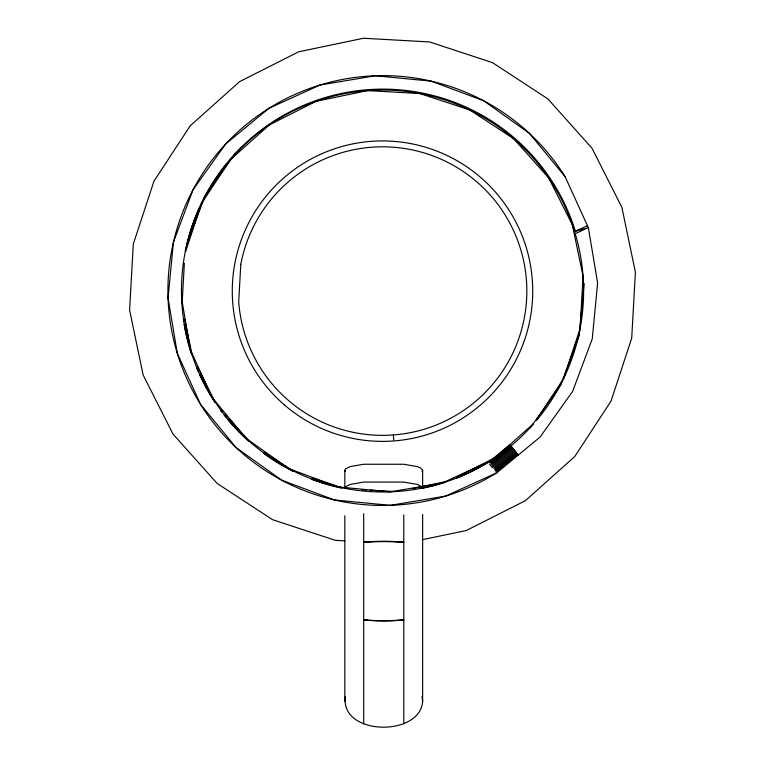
<?xml version="1.0" encoding="UTF-8"?>
<svg xmlns="http://www.w3.org/2000/svg" width="765" height="765" viewBox="0 0 765 765"><rect width="100%" height="100%" fill="white"/><g stroke="black" fill="none" stroke-linecap="round" stroke-linejoin="round"><path stroke-width="1.15" d="M182.089 303.829L184.355 263.323M584.164 283.519L579.124 335.864L560.707 385.12L530.174 427.941M422.643 514.529L422.643 701.409C420.167 737.259 339.823 735.748 345.417 696.58M185.637 251.522L199.799 208.453M186.555 245.249L204.972 195.983L235.505 153.172M344.824 488.127L344.824 470.351L345.417 469.041L350.007 466.64L363.691 464.25L403.786 464.25L417.47 466.64L420.31 467.788L422.643 470.351L422.643 486.951M422.06 471.651L422.643 470.351M228.735 161.989L201.291 203.92A201.109 201.109 0 0 1 228.506 161.797M536.265 420.31L563.709 378.379L580.109 328.501L583.045 276.089L572.316 224.7L548.648 177.834L513.659 138.695L469.729 109.94L419.861 93.54L367.439 90.605L316.05 101.334L269.184 125.001L230.045 159.99A201.109 201.109 0 0 1 512.751 137.92A201.109 201.109 0 0 1 536.495 420.501M498.484 454.907L500.262 453.32M502.041 451.723L533.176 423.896M488.242 462.509L509.882 444.666L518.383 454.974M490.078 462.165L510.456 445.364M490.623 463.035L511.106 446.148M491.216 463.982L511.814 446.999M491.838 464.986L512.56 447.908M492.497 466.038L513.334 448.854M493.167 467.099L514.128 449.82M493.836 468.17L514.931 450.786M494.486 469.222L515.706 451.723M495.118 470.226L516.452 452.631M495.71 471.173L517.159 453.492M496.256 472.043L517.809 454.276M496.734 472.818L540.023 437.131L572.602 391.451L592.253 338.895L597.628 283.05L588.371 227.712L565.096 176.658L529.409 133.368L483.729 100.789L431.183 81.147L375.338 75.764L320 85.03L268.945 108.295L225.656 143.983L193.076 189.663L173.426 242.218L168.051 298.063L177.317 353.401L200.583 404.455L236.27 447.745L281.95 480.324L334.496 499.966L390.351 505.34L445.679 496.083L496.734 472.818A214.917 214.917 0 0 1 200.583 404.455A214.917 214.917 0 0 1 268.945 108.295A214.917 214.917 0 0 1 565.096 176.658M345.417 486.865L350.007 484.465L363.691 482.074L403.786 482.074L417.47 484.465L422.06 486.865M456.409 477.197L495.816 457.298A201.109 201.109 0 0 1 456.743 478.049M181.515 297.595L190.198 349.462L212.01 397.312L245.46 437.886L288.271 468.429L337.528 486.836L389.873 491.876L441.74 483.203L489.6 461.391A201.405 201.405 0 0 1 203.471 382.06A201.405 201.405 0 0 1 307.195 103.887A201.405 201.405 0 0 1 575.356 231.269L587.463 225.742M576.217 233.249L587.491 227.98L575.309 231.279M412.746 488.519L445.45 481.692M422.328 539.698L466.306 530.518L525.402 500.664L574.754 456.542L611.015 401.147L631.699 338.254L635.399 272.158L621.869 207.344L592.024 148.247L547.893 98.895L492.497 62.634L429.605 41.951L363.509 38.25L298.694 51.781L239.598 81.626L190.246 125.756L153.985 181.152L133.301 244.035L129.601 310.141L143.132 374.946L172.976 434.042L217.107 483.404L272.503 519.665L335.395 540.348L344.833 540.874M401.424 619.841L403.786 619.841L397.226 620.491A79.302 35.831 0 0 1 383.734 621.008L380.339 620.979A79.091 35.735 0 0 1 370.25 620.491L363.691 619.841L367.229 619.841M369.591 542.299L363.691 542.299L366.951 541.983A76.576 30.045 0 0 1 380.339 541.295L383.734 541.257A76.787 30.131 0 0 1 400.525 541.983L403.786 542.299L397.886 542.299M403.786 619.841L397.226 620.3A79.302 25.245 0 0 1 383.734 620.664L380.339 620.644A79.091 25.178 0 0 1 370.25 620.3L363.691 619.841M363.691 542.299L370.25 541.936A78.422 20.273 0 0 1 380.339 541.649L383.734 541.63A78.632 20.33 0 0 1 397.226 541.936L403.786 542.299M361.826 489.696L366.588 489.954M370.164 490.155L393.985 491.493M312.273 477.943L341.745 487.64M264.327 452.096L293.272 471.049M221.123 409.801L222.72 411.58M225.101 414.248L227.492 416.915M229.079 418.694L248.96 440.936M489.457 463.992L492.488 467.664M197.533 367.19L199.684 371.446M200.755 373.578L215.281 402.333M344.824 470.351L345.417 471.651M184.642 319.062L185.13 321.396M185.618 323.729L191.958 354.099M422.06 696.58L422.643 701.409M393.373 434.95L393.736 439.856M403.786 514.874L403.786 723.881M363.691 513.678L363.691 723.881M344.824 515.715L344.824 701.409M533.396 424.087A201.109 201.109 0 0 1 502.595 452.469M500.673 453.875A201.109 201.109 0 0 1 498.732 455.261M445.584 482.103A201.109 201.109 0 0 1 422.433 488.252M341.659 488.07A201.109 201.109 0 0 1 311.728 479.397M293.138 471.317A201.109 201.109 0 0 1 263.476 453.253M248.673 441.262A201.109 201.109 0 0 1 227.855 419.717M226.325 417.862A201.109 201.109 0 0 1 224.088 415.041M221.898 412.192A201.109 201.109 0 0 1 220.473 410.279M215.032 402.495A201.109 201.109 0 0 1 199.349 374.219M198.374 372.02A201.109 201.109 0 0 1 196.49 367.611M191.546 354.233A201.109 201.109 0 0 1 184.088 323.978M183.715 321.606A201.109 201.109 0 0 1 183.361 319.234M185.34 251.465A201.109 201.109 0 0 1 199.283 208.223M240.803 264.288L238.699 301.888A144.269 144.269 0 0 0 453.157 416.906A144.269 144.269 0 0 0 466.765 173.932A144.269 144.269 0 0 0 240.803 264.288M284.532 405.029A150.217 150.217 0 0 0 530.107 319.053A150.217 150.217 0 0 0 332.861 149.366A150.217 150.217 0 0 0 284.532 405.029"/></g></svg>
